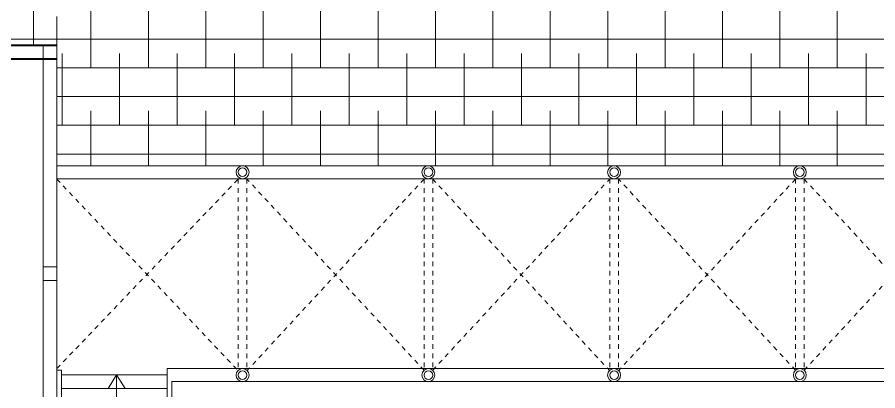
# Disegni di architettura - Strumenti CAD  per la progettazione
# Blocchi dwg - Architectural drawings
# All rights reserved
# Model space of a CAD drawing. Header units: millimetres. Extents: x 271.6 to 328, y 132.4 to 193.2.
# Drawn here: x 291.7 to 310.44, y 160.66 to 168.8 of the extents above; entities that cross this region are included whole.
import ezdxf

# ---------------------------------------------------------------- set-up
doc = ezdxf.new("R2010")
doc.units = ezdxf.units.MM
doc.linetypes.add('HIDDEN2', pattern=[0.1875, 0.125, -0.0625])
for name, color, linetype, lineweight in [('MURATURA sezioni - section wall', 7, 'Continuous', 40), ('PAVIMENTAZIONE - flooring', 250, 'Continuous', 5), ('PILASTRI struttura - structure', 7, 'Continuous', 13), ('PROIEZIONI - projections', 145, 'Continuous', 13), ('PROIEZIONI finissime - fine lines', 251, 'Continuous', 9), ('PROIEZIONI Tratteggiate - dashed', 1, 'Continuous', 9)]:
    doc.layers.add(name, color=color, linetype=linetype, lineweight=lineweight)
pattern_1 = [(0, (-1549.8178, -608.5541), (2e-16, 0.625), []), (90, (-1549.8178, -608.5541), (-0.625, 1.25), [1.5625, -0.9375])]

msp = doc.modelspace()

# ---------------------------------------------------------------- hatches: boundary and pattern name
at = {"layer": 'PAVIMENTAZIONE - flooring'}
h = msp.add_hatch(dxfattribs=at)
h.set_pattern_fill('ANSI38', color=256, scale=5, angle=315, style=0)
h.set_pattern_definition(pattern_1)
h.paths.add_polyline_path([(292.566, 175.464), (292.316, 175.464), (287.516, 175.464), (287.116, 175.464), (281.513, 175.464), (281.513, 168.194), (281.813, 168.194), (281.813, 168.194), (287.066, 168.194), (287.566, 168.194), (289.613, 168.194), (289.613, 168.194), (292.266, 168.194), (292.266, 168.194), (292.566, 168.194)])
h = msp.add_hatch(dxfattribs=at)
h.set_pattern_fill('ANSI38', color=256, scale=5, angle=315, style=0)
h.set_pattern_definition(pattern_1)
h.paths.add_polyline_path([(316.829, 175.464), (308.771, 175.464), (308.771, 174.92), (308.771, 174.82), (308.711, 174.82, -0.326638), (307.949, 175.464), (307.901, 175.464, -0.326609), (307.139, 174.82), (307.079, 174.82), (307.079, 174.92), (307.079, 175.464), (306.869, 175.464), (306.869, 174.92), (306.869, 174.82), (306.809, 174.82, -0.326609), (306.046, 175.464), (305.999, 175.464, -0.326638), (305.236, 174.82), (305.176, 174.82), (305.176, 174.92), (305.176, 175.464), (304.697, 175.464), (304.497, 175.464), (304.219, 175.464), (304.219, 174.92), (304.219, 174.82), (304.159, 174.82, -0.326638), (303.396, 175.464), (303.349, 175.464, -0.326609), (302.586, 174.82), (302.526, 174.82), (302.526, 174.92), (302.526, 175.464), (292.566, 175.464), (292.566, 168.194), (292.566, 167.894), (292.566, 165.565), (304.697, 165.565), (316.829, 165.565), (316.829, 168.113), (316.829, 168.194)])

# ---------------------------------------------------------------- linework, layer by layer
at = {"layer": 'MURATURA sezioni - section wall', "ltscale": 0.7}
for p, q in [((281.513, 168.194), (292.566, 168.194)), ((289.813, 167.894), (292.566, 167.894))]:
    msp.add_line(p, q, dxfattribs=at)
at = {"layer": 'PILASTRI struttura - structure', "ltscale": 15}
for points in [[(292.566, 168.194), (292.266, 168.194), (292.266, 167.894), (292.566, 167.894)], [(292.566, 163.365), (292.266, 163.365), (292.266, 163.065), (292.566, 163.065)]]:
    msp.add_lwpolyline(points, close=True, dxfattribs=at)
for centre in [(296.61, 165.424), (300.654, 165.424), (304.697, 165.424), (304.697, 165.424), (308.741, 165.424), (296.61, 161.006), (300.654, 161.006), (304.697, 161.006), (304.697, 161.006), (308.741, 161.006)]:
    msp.add_circle(centre, 0.0942, dxfattribs=at)
at = {"layer": 'PROIEZIONI - projections', "ltscale": 0.7}
for p, q in [((292.266, 168.194), (292.266, 150.816)), ((292.566, 150.816), (292.566, 168.113)), ((292.566, 165.565), (304.697, 165.565)), ((316.829, 165.565), (304.697, 165.565)), ((304.697, 165.283), (292.566, 165.283)), ((304.697, 165.283), (316.829, 165.283)), ((294.966, 161.147), (304.697, 161.147)), ((294.966, 161.147), (294.966, 151.315)), ((314.429, 161.147), (304.697, 161.147)), ((292.666, 161.112), (292.566, 161.112)), ((294.966, 161.015), (292.666, 161.015)), ((295.066, 160.865), (304.697, 160.865)), ((295.066, 160.865), (295.066, 151.315)), ((314.329, 160.865), (304.697, 160.865)), ((294.966, 160.715), (292.666, 160.715))]:
    msp.add_line(p, q, dxfattribs=at)
at = {"layer": 'PROIEZIONI - projections', "linetype": 'HIDDEN2', "ltscale": 0.08}
for p, q in [((296.516, 165.277), (296.516, 161.112)), ((296.704, 165.277), (296.704, 161.112)), ((300.56, 165.277), (300.56, 161.112)), ((300.748, 165.277), (300.748, 161.112)), ((304.603, 165.277), (304.603, 161.112)), ((304.603, 165.277), (304.603, 161.112)), ((304.603, 165.277), (304.603, 161.112)), ((304.603, 165.277), (304.603, 161.112)), ((304.792, 165.277), (304.792, 161.112)), ((304.792, 165.277), (304.792, 161.112)), ((304.792, 165.277), (304.792, 161.112)), ((304.792, 165.277), (304.792, 161.112)), ((308.647, 165.277), (308.647, 161.112)), ((308.835, 165.277), (308.835, 161.112))]:
    msp.add_line(p, q, dxfattribs=at)
at = {"layer": 'PROIEZIONI - projections', "linetype": 'Continuous', "ltscale": 0.08}
msp.add_line((292.666, 151.315), (292.666, 161.112), dxfattribs=at)
at = {"layer": 'PROIEZIONI - projections', "ltscale": 0.7}
for centre in [(296.61, 165.424), (300.654, 165.424), (304.697, 165.424), (304.697, 165.424), (308.741, 165.424), (296.61, 161.006), (300.654, 161.006), (304.697, 161.006), (304.697, 161.006), (308.741, 161.006)]:
    msp.add_circle(centre, 0.141, dxfattribs=at)
at = {"layer": 'PROIEZIONI finissime - fine lines', "linetype": 'HIDDEN2', "ltscale": 0.08}
for p, q in [((292.566, 165.277), (296.51, 161.106)), ((292.566, 161.148), (296.516, 165.277)), ((300.56, 161.112), (296.704, 165.277)), ((300.56, 165.277), (296.71, 161.106)), ((300.748, 165.277), (304.597, 161.106)), ((300.748, 161.112), (304.603, 165.277)), ((308.647, 161.112), (304.792, 165.277)), ((308.647, 165.277), (304.798, 161.106)), ((308.835, 161.112), (312.691, 165.277)), ((308.835, 165.277), (312.685, 161.106))]:
    msp.add_line(p, q, dxfattribs=at)
at = {"layer": 'PROIEZIONI finissime - fine lines', "ltscale": 0.7}
for p, q in [((293.866, 161.015), (293.68, 160.715)), ((293.866, 151.315), (293.866, 161.015)), ((293.866, 161.015), (294.052, 160.715))]:
    msp.add_line(p, q, dxfattribs=at)
at = {"layer": 'PROIEZIONI Tratteggiate - dashed', "linetype": 'HIDDEN2', "ltscale": 5}
msp.add_line((292.566, 168.194), (292.566, 175.464), dxfattribs=at)

doc.saveas('drawing.dxf')
